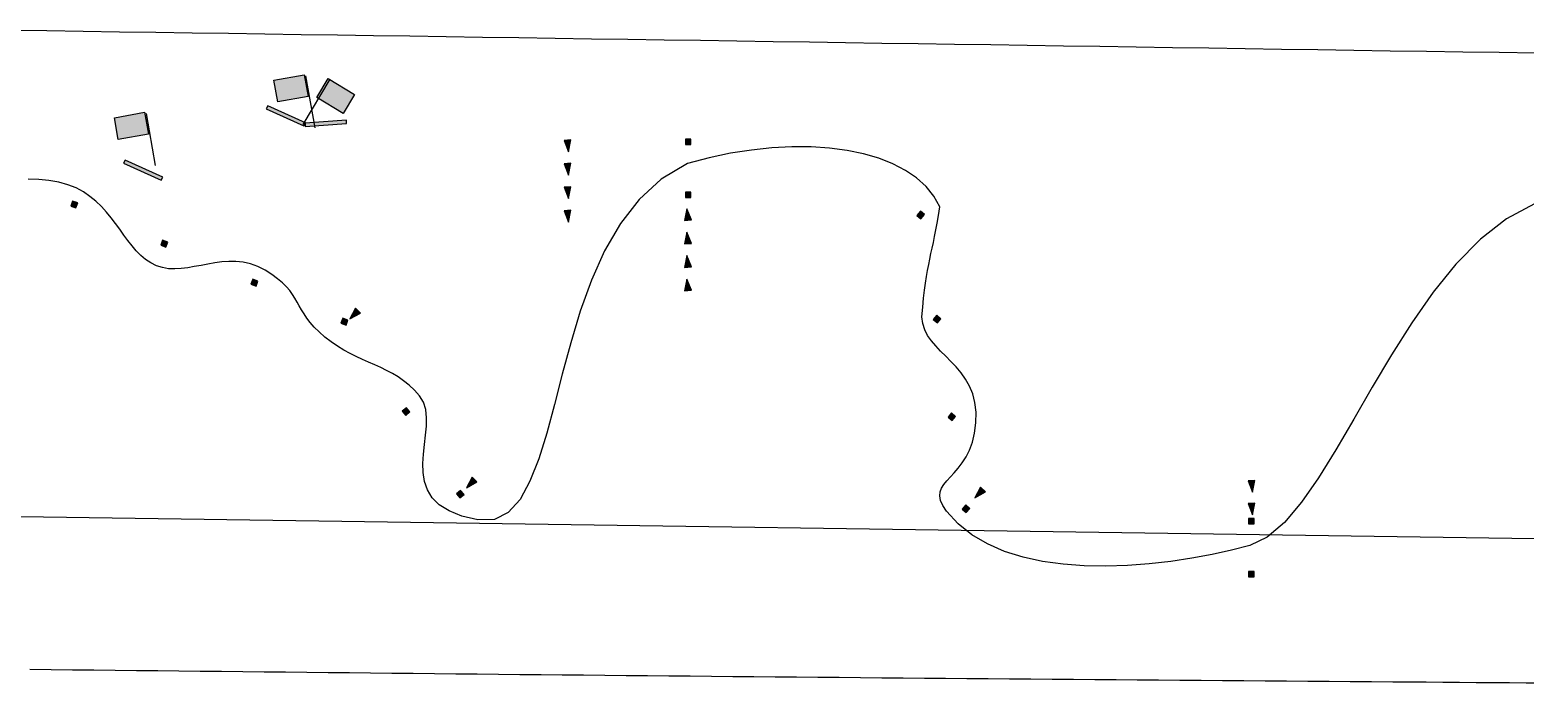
# Model space of a CAD drawing. Extents: x 38 to 1887, y 37 to 1116.
# Drawn here: x 1107.5 to 1479.3, y 76.7 to 239.7 of the extents above; entities that cross this region are included whole.
import ezdxf

# ---------------------------------------------------------------- set-up
doc = ezdxf.new("R2010")
doc.units = 0
doc.header["$MEASUREMENT"] = 0
doc.layers.get('0').update_dxf_attribs({"linetype": 'CONTINUOUS'})

msp = doc.modelspace()

# ---------------------------------------------------------------- hatches: boundary and pattern name
at = {"true_color": 0xffff00}
msp.add_hatch(color=2, dxfattribs=at).paths.add_polyline_path([(1168.21, 227.18), (1175.72, 228.5), (1176.68, 223.08), (1169.17, 221.75)], flags=0)
at = {"true_color": 0xff0000}
msp.add_hatch(color=1, dxfattribs=at).paths.add_polyline_path([(1181.71, 227.56), (1188.25, 223.63), (1185.41, 218.91), (1178.87, 222.84)], flags=0)
at = {"true_color": 0xff6600}
for points in [[(1166.26, 220.07), (1175.66, 215.81), (1176.07, 216.54), (1166.68, 220.8)], [(1175.95, 215.69), (1186.24, 216.36), (1186.26, 217.2), (1175.97, 216.52)], [(1241.42, 209.39), (1242.01, 212.34), (1240.33, 212.19)], [(1270.5, 212.51), (1270.5, 211.19), (1271.86, 211.19), (1271.86, 212.51)], [(1140.57, 203.03), (1131.18, 207.29), (1130.77, 206.56), (1140.16, 202.3)], [(1241.42, 203.56), (1242.01, 206.5), (1240.33, 206.36)], [(1118.96, 195.38), (1119.41, 196.62), (1118.14, 197.08), (1117.69, 195.84)], [(1241.41, 197.72), (1242, 200.67), (1240.32, 200.52)], [(1270.5, 199.32), (1270.5, 198), (1271.86, 198), (1271.86, 199.32)], [(1241.41, 191.89), (1242, 194.83), (1240.32, 194.69)], [(1270.9, 195.21), (1270.32, 192.26), (1272, 192.41)], [(1329.95, 193.74), (1328.94, 194.59), (1328.07, 193.55), (1329.08, 192.7)], [(1141.35, 185.66), (1141.8, 186.91), (1140.53, 187.37), (1140.08, 186.13)], [(1270.9, 189.37), (1270.32, 186.43), (1272, 186.57)], [(1270.89, 183.53), (1270.3, 180.59), (1271.98, 180.74)], [(1163.74, 175.95), (1164.19, 177.19), (1162.92, 177.65), (1162.47, 176.41)], [(1270.89, 177.7), (1270.3, 174.75), (1271.98, 174.9)], [(1186.13, 166.23), (1186.58, 167.47), (1185.31, 167.94), (1184.86, 166.69)], [(1187.07, 167.79), (1189.7, 169.24), (1188.51, 170.43)], [(1334.03, 167.82), (1333.01, 168.68), (1332.14, 167.64), (1333.16, 166.79)], [(1200.98, 143.79), (1202, 144.64), (1201.13, 145.68), (1200.11, 144.83)], [(1337.68, 143.54), (1336.66, 144.39), (1335.8, 143.36), (1336.81, 142.51)], [(1216.05, 125.78), (1218.68, 127.22), (1217.49, 128.41)], [(1411.48, 124.66), (1412.07, 127.61), (1410.39, 127.47)], [(1214.45, 123.24), (1215.47, 124.09), (1214.6, 125.12), (1213.59, 124.27)], [(1342.44, 123.29), (1345.08, 124.73), (1343.89, 125.92)], [(1341.21, 120.64), (1340.2, 121.49), (1339.33, 120.45), (1340.34, 119.6)], [(1411.48, 119.04), (1412.07, 121.98), (1410.39, 121.84)], [(1410.54, 118.13), (1410.54, 116.81), (1411.89, 116.81), (1411.89, 118.13)], [(1410.54, 104.94), (1410.54, 103.62), (1411.89, 103.62), (1411.89, 104.94)]]:
    msp.add_hatch(color=30, dxfattribs=at).paths.add_polyline_path(points, flags=0)
at = {"true_color": 0x0000ff}
msp.add_hatch(color=5, dxfattribs=at).paths.add_polyline_path([(1128.54, 217.85), (1136.05, 219.18), (1137.01, 213.75), (1129.5, 212.43)], flags=0)

# ---------------------------------------------------------------- linework, layer by layer
at = {"color": 1, "true_color": 0xff0000}
msp.add_line((1182.11, 227.4), (1175.36, 216.17), dxfattribs=at)
at = {"color": 0, "true_color": 0x000000}
for p, q in [((1182.11, 227.4), (1175.36, 216.17)), ((1176.06, 228.22), (1178.34, 215.32)), ((1136.39, 218.89), (1138.67, 205.99)), ((931.56, 121.09), (1541.97, 112.31))]:
    msp.add_line(p, q, dxfattribs=at)
at = {"color": 2, "true_color": 0xffff00}
for p, q in [((1176.06, 228.22), (1178.34, 215.32)), ((1136.39, 218.89), (1138.67, 205.99))]:
    msp.add_line(p, q, dxfattribs=at)
at = {"color": 0, "true_color": 0x000000}
for points in [[(1168.21, 227.18), (1175.72, 228.5), (1176.68, 223.08), (1169.17, 221.75), (1168.21, 227.18)], [(1181.71, 227.56), (1188.25, 223.63), (1185.41, 218.91), (1178.87, 222.84), (1181.71, 227.56)], [(1166.26, 220.07), (1175.66, 215.81), (1176.07, 216.54), (1166.68, 220.8), (1166.26, 220.07)], [(1128.54, 217.85), (1136.05, 219.18), (1137.01, 213.75), (1129.5, 212.43), (1128.54, 217.85)], [(1175.95, 215.69), (1186.24, 216.36), (1186.26, 217.2), (1175.97, 216.52), (1175.95, 215.69)], [(1241.42, 209.39), (1242.01, 212.34), (1240.33, 212.19), (1241.42, 209.39)], [(1270.5, 212.51), (1270.5, 211.19), (1271.86, 211.19), (1271.86, 212.51), (1270.5, 212.51)], [(1140.57, 203.03), (1131.18, 207.29), (1130.77, 206.56), (1140.16, 202.3), (1140.57, 203.03)], [(1241.42, 203.56), (1242.01, 206.5), (1240.33, 206.36), (1241.42, 203.56)], [(1118.96, 195.38), (1119.41, 196.62), (1118.14, 197.08), (1117.69, 195.84), (1118.96, 195.38)], [(1241.41, 197.72), (1242, 200.67), (1240.32, 200.52), (1241.41, 197.72)], [(1270.5, 199.32), (1270.5, 198), (1271.86, 198), (1271.86, 199.32), (1270.5, 199.32)], [(1241.41, 191.89), (1242, 194.83), (1240.32, 194.69), (1241.41, 191.89)], [(1270.9, 195.21), (1270.32, 192.26), (1272, 192.41), (1270.9, 195.21)], [(1329.95, 193.74), (1328.94, 194.59), (1328.07, 193.55), (1329.08, 192.7), (1329.95, 193.74)], [(1141.35, 185.66), (1141.8, 186.91), (1140.53, 187.37), (1140.08, 186.13), (1141.35, 185.66)], [(1270.9, 189.37), (1270.32, 186.43), (1272, 186.57), (1270.9, 189.37)], [(1270.89, 183.53), (1270.3, 180.59), (1271.98, 180.74), (1270.89, 183.53)], [(1163.74, 175.95), (1164.19, 177.19), (1162.92, 177.65), (1162.47, 176.41), (1163.74, 175.95)], [(1270.89, 177.7), (1270.3, 174.75), (1271.98, 174.9), (1270.89, 177.7)], [(1186.13, 166.23), (1186.58, 167.47), (1185.31, 167.94), (1184.86, 166.69), (1186.13, 166.23)], [(1187.07, 167.79), (1189.7, 169.24), (1188.51, 170.43), (1187.07, 167.79)], [(1334.03, 167.82), (1333.01, 168.68), (1332.14, 167.64), (1333.16, 166.79), (1334.03, 167.82)], [(1200.98, 143.79), (1202, 144.64), (1201.13, 145.68), (1200.11, 144.83), (1200.98, 143.79)], [(1337.68, 143.54), (1336.66, 144.39), (1335.8, 143.36), (1336.81, 142.51), (1337.68, 143.54)], [(1216.05, 125.78), (1218.68, 127.22), (1217.49, 128.41), (1216.05, 125.78)], [(1411.48, 124.66), (1412.07, 127.61), (1410.39, 127.47), (1411.48, 124.66)], [(1214.45, 123.24), (1215.47, 124.09), (1214.6, 125.12), (1213.59, 124.27), (1214.45, 123.24)], [(1342.44, 123.29), (1345.08, 124.73), (1343.89, 125.92), (1342.44, 123.29)], [(1341.21, 120.64), (1340.2, 121.49), (1339.33, 120.45), (1340.34, 119.6), (1341.21, 120.64)], [(1411.48, 119.04), (1412.07, 121.98), (1410.39, 121.84), (1411.48, 119.04)], [(1410.54, 118.13), (1410.54, 116.81), (1411.89, 116.81), (1411.89, 118.13), (1410.54, 118.13)], [(1410.54, 104.94), (1410.54, 103.62), (1411.89, 103.62), (1411.89, 104.94), (1410.54, 104.94)]]:
    msp.add_lwpolyline(points, close=True, dxfattribs=at)
at = {"color": 20, "true_color": 0xff2a2a}
msp.add_lwpolyline([(1481.61, 196.44), (1474.65, 192.69), (1468.16, 187.61), (1462.1, 181.44), (1456.43, 174.43), (1451.1, 166.82), (1446.06, 158.85), (1441.27, 150.76), (1436.68, 142.81), (1432.25, 135.23), (1427.93, 128.26), (1423.67, 122.15), (1419.44, 117.14), (1415.17, 113.48), (1410.84, 111.4), (1406.29, 110.24), (1401.46, 109.17), (1396.41, 108.23), (1391.18, 107.44), (1385.83, 106.83), (1380.42, 106.43), (1375.02, 106.26), (1369.66, 106.36), (1364.41, 106.75), (1359.33, 107.46), (1354.47, 108.51), (1349.88, 109.94), (1345.63, 111.78), (1341.76, 114.05), (1338.35, 116.77), (1335.43, 119.98), (1334.49, 121.39), (1333.94, 122.63), (1333.74, 123.73), (1333.84, 124.73), (1334.2, 125.67), (1334.78, 126.58), (1335.52, 127.5), (1336.4, 128.46), (1337.36, 129.5), (1338.35, 130.65), (1339.35, 131.95), (1340.3, 133.43), (1341.16, 135.13), (1341.88, 137.08), (1342.42, 139.33), (1342.75, 141.9), (1342.78, 144.57), (1342.49, 146.97), (1341.93, 149.12), (1341.14, 151.05), (1340.16, 152.8), (1339.03, 154.39), (1337.81, 155.85), (1336.52, 157.22), (1335.22, 158.52), (1333.95, 159.79), (1332.75, 161.05), (1331.66, 162.33), (1330.73, 163.67), (1330, 165.09), (1329.51, 166.62), (1329.3, 168.3), (1329.52, 170.73), (1329.74, 172.92), (1329.98, 174.9), (1330.22, 176.69), (1330.47, 178.34), (1330.73, 179.86), (1331, 181.3), (1331.28, 182.68), (1331.56, 184.04), (1331.86, 185.41), (1332.16, 186.83), (1332.47, 188.31), (1332.78, 189.91), (1333.11, 191.64), (1333.45, 193.54), (1333.79, 195.65), (1332.31, 198.3), (1330.36, 200.7), (1327.99, 202.85), (1325.22, 204.74), (1322.08, 206.37), (1318.59, 207.75), (1314.78, 208.86), (1310.69, 209.7), (1306.34, 210.27), (1301.76, 210.57), (1296.97, 210.6), (1292.02, 210.34), (1286.91, 209.8), (1281.69, 208.98), (1276.38, 207.87), (1271.02, 206.47), (1264.52, 202.58), (1259.01, 197.53), (1254.35, 191.51), (1250.43, 184.72), (1247.15, 177.38), (1244.37, 169.68), (1241.98, 161.83), (1239.87, 154.03), (1237.92, 146.48), (1236.01, 139.39), (1234.03, 132.95), (1231.86, 127.38), (1229.38, 122.87), (1226.47, 119.63), (1223.03, 117.86), (1218.93, 117.77), (1214.91, 118.74), (1211.73, 120), (1209.31, 121.53), (1207.54, 123.29), (1206.34, 125.23), (1205.62, 127.33), (1205.28, 129.54), (1205.23, 131.83), (1205.38, 134.16), (1205.64, 136.51), (1205.92, 138.82), (1206.13, 141.06), (1206.17, 143.21), (1205.95, 145.22), (1205.39, 147.05), (1204.38, 148.67), (1203.11, 150.08), (1201.79, 151.31), (1200.44, 152.4), (1199.06, 153.36), (1197.65, 154.21), (1196.21, 154.98), (1194.74, 155.69), (1193.25, 156.37), (1191.74, 157.04), (1190.22, 157.71), (1188.68, 158.42), (1187.13, 159.19), (1185.57, 160.03), (1184, 160.98), (1182.43, 162.05), (1180.86, 163.27), (1179.42, 164.53), (1178.22, 165.73), (1177.22, 166.87), (1176.39, 167.96), (1175.68, 169.01), (1175.07, 170.03), (1174.51, 171.01), (1173.97, 171.98), (1173.42, 172.93), (1172.81, 173.88), (1172.11, 174.83), (1171.29, 175.8), (1170.3, 176.77), (1169.12, 177.78), (1167.7, 178.81), (1166.01, 179.89), (1164.18, 180.83), (1162.36, 181.49), (1160.55, 181.89), (1158.76, 182.09), (1156.98, 182.1), (1155.22, 181.97), (1153.48, 181.74), (1151.76, 181.44), (1150.07, 181.11), (1148.4, 180.79), (1146.75, 180.5), (1145.14, 180.3), (1143.55, 180.22), (1141.99, 180.28), (1140.47, 180.54), (1138.98, 181.02), (1137.57, 181.72), (1136.29, 182.58), (1135.09, 183.59), (1133.98, 184.72), (1132.92, 185.96), (1131.89, 187.27), (1130.88, 188.65), (1129.86, 190.07), (1128.81, 191.51), (1127.71, 192.95), (1126.55, 194.37), (1125.3, 195.74), (1123.94, 197.04), (1122.45, 198.27), (1120.81, 199.38), (1118.99, 200.37), (1116.96, 201.18), (1114.7, 201.78), (1112.27, 202.21), (1109.71, 202.47), (1107.07, 202.59)], dxfattribs=at)
at = {"color": 0, "true_color": 0x000000}
for centre, radius, start, end in [((-9940.03, -750496.62), 750817.39, 89.11387805, 89.15797344), ((2018.54, 80632.69), 80557.21, -90.6479669, -90.4069239), ((1664.9, 28434.36), 28357.69, -90.441462, -89.906248)]:
    msp.add_arc(centre, radius, start, end, dxfattribs=at)

doc.saveas('drawing.dxf')
